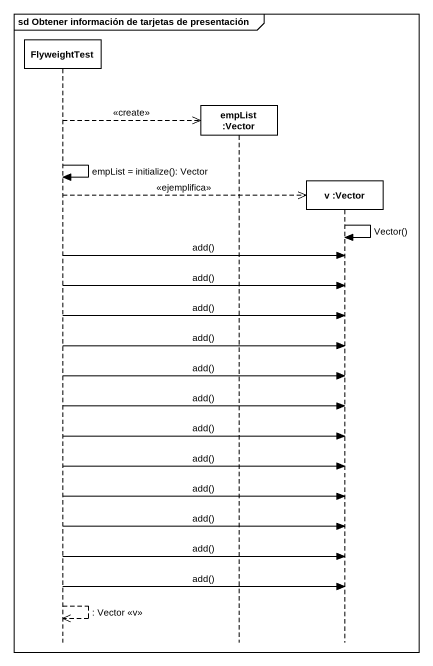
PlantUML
@startuml
mainframe sd Obtener información de tarjetas de presentación
hide footbox
participant FlyweightTest
participant "empList :Vector" as empList_Vector
participant "v :Vector" as v_Vector

FlyweightTest -->> empList_Vector ** : <<create>>
FlyweightTest -> FlyweightTest : empList = initialize(): Vector
FlyweightTest -->> v_Vector ** : <<ejemplifica>>
v_Vector -> v_Vector : Vector()
FlyweightTest -> v_Vector : add()
FlyweightTest -> v_Vector : add()
FlyweightTest -> v_Vector : add()
FlyweightTest -> v_Vector : add()
FlyweightTest -> v_Vector : add()
FlyweightTest -> v_Vector : add()
FlyweightTest -> v_Vector : add()
FlyweightTest -> v_Vector : add()
FlyweightTest -> v_Vector : add()
FlyweightTest -> v_Vector : add()
FlyweightTest -> v_Vector : add()
FlyweightTest -> v_Vector : add()
FlyweightTest -->> FlyweightTest : : Vector <<v>>
@enduml
